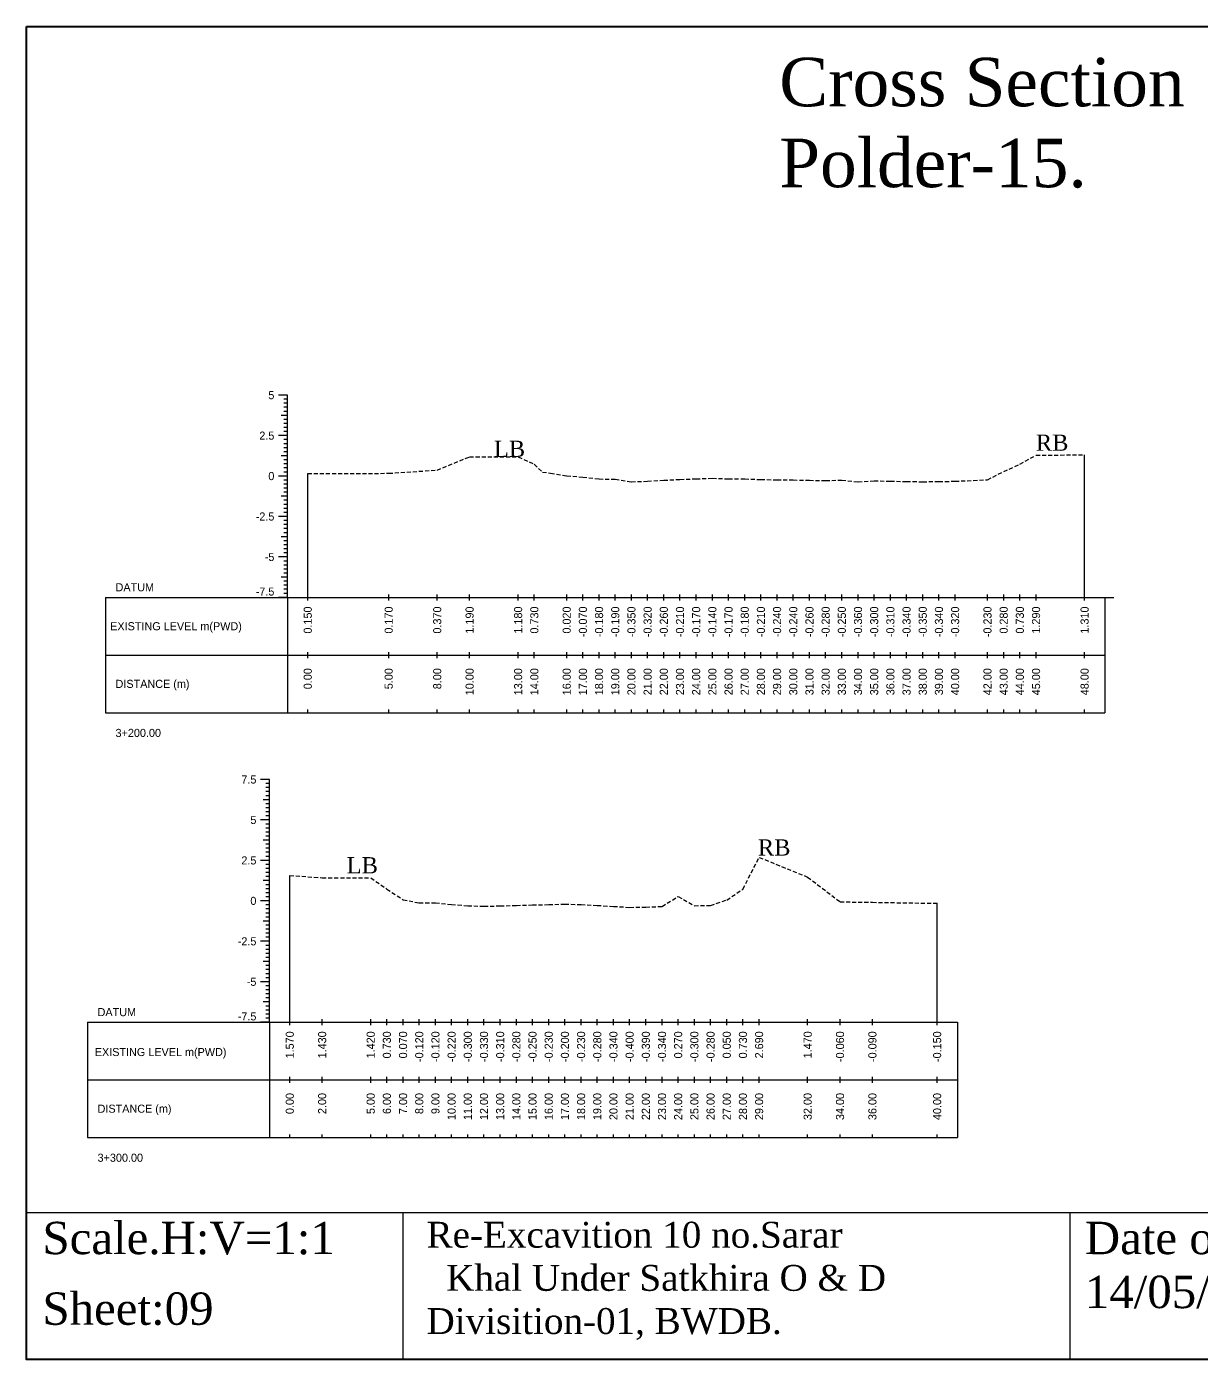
# Model space of a CAD drawing. Header units: inches. Extents: x 4752 to 6808, y -1487 to -426.
# Drawn here: x 6246.1 to 6318.7, y -1112.8 to -1030.5 of the extents above; entities that cross this region are included whole.
import ezdxf
from ezdxf.enums import TextEntityAlignment as Align

# ---------------------------------------------------------------- set-up
doc = ezdxf.new("R2010")
doc.units = ezdxf.units.IN
doc.header["$MEASUREMENT"] = 0
doc.linetypes.add('HIDDEN', pattern=[0.375, 0.25, -0.125])
doc.layers.add('CS_Drawing', color=7, linetype='Continuous')
doc.layers.add('GL', color=3, linetype='HIDDEN')
doc.styles.add('romans', font='romans.shx')

msp = doc.modelspace()

# ---------------------------------------------------------------- linework, layer by layer
at = {"color": 4, "lineweight": 40}
msp.add_lwpolyline([(6246.082, -1030.475), (6396.423, -1030.475), (6396.423, -1112.844), (6246.082, -1112.844)], close=True, dxfattribs=at)
for points in [[(6246.082, -1103.767), (6396.423, -1103.767)], [(6246.082, -1103.767), (6246.082, -1112.844)], [(6269.33, -1103.767), (6269.33, -1112.844)], [(6310.532, -1103.767), (6310.532, -1112.844)]]:
    msp.add_lwpolyline(points)
at = {"layer": 'CS_Drawing'}
for p, q in [((6262.2, -1053.251), (6261.637, -1053.251)), ((6262.2, -1053.251), (6261.806, -1053.251)), ((6262.2, -1053.251), (6261.975, -1053.251)), ((6262.2, -1065.751), (6262.2, -1053.251)), ((6262.2, -1053.501), (6261.975, -1053.501)), ((6262.2, -1053.751), (6261.975, -1053.751)), ((6262.2, -1054.001), (6261.975, -1054.001)), ((6262.2, -1054.251), (6261.975, -1054.251)), ((6262.2, -1054.501), (6261.806, -1054.501)), ((6262.2, -1054.501), (6261.975, -1054.501)), ((6262.2, -1054.751), (6261.975, -1054.751)), ((6262.2, -1055.001), (6261.975, -1055.001)), ((6262.2, -1055.751), (6261.637, -1055.751)), ((6262.2, -1055.751), (6261.806, -1055.751)), ((6262.2, -1055.251), (6261.975, -1055.251)), ((6262.2, -1055.501), (6261.975, -1055.501)), ((6262.2, -1055.751), (6261.975, -1055.751)), ((6262.2, -1056.001), (6261.975, -1056.001)), ((6262.2, -1056.251), (6261.975, -1056.251)), ((6262.2, -1056.501), (6261.975, -1056.501)), ((6262.2, -1056.751), (6261.975, -1056.751)), ((6262.2, -1057.001), (6261.806, -1057.001)), ((6262.2, -1057.001), (6261.975, -1057.001)), ((6262.2, -1057.251), (6261.975, -1057.251)), ((6262.2, -1057.501), (6261.975, -1057.501)), ((6311.45, -1065.751), (6311.45, -1056.941)), ((6262.2, -1058.251), (6261.637, -1058.251)), ((6262.2, -1058.251), (6261.806, -1058.251)), ((6262.2, -1057.751), (6261.975, -1057.751)), ((6262.2, -1058.001), (6261.975, -1058.001)), ((6262.2, -1058.251), (6261.975, -1058.251)), ((6263.45, -1065.751), (6263.45, -1058.101)), ((6262.2, -1058.501), (6261.975, -1058.501)), ((6262.2, -1058.751), (6261.975, -1058.751)), ((6262.2, -1059.001), (6261.975, -1059.001)), ((6262.2, -1059.251), (6261.975, -1059.251)), ((6262.2, -1059.501), (6261.806, -1059.501)), ((6262.2, -1059.501), (6261.975, -1059.501)), ((6262.2, -1059.751), (6261.975, -1059.751)), ((6262.2, -1060.001), (6261.975, -1060.001)), ((6262.2, -1060.751), (6261.637, -1060.751)), ((6262.2, -1060.751), (6261.806, -1060.751)), ((6262.2, -1060.251), (6261.975, -1060.251)), ((6262.2, -1060.501), (6261.975, -1060.501)), ((6262.2, -1060.751), (6261.975, -1060.751)), ((6262.2, -1061.001), (6261.975, -1061.001)), ((6262.2, -1061.251), (6261.975, -1061.251)), ((6262.2, -1061.501), (6261.975, -1061.501)), ((6262.2, -1062.001), (6261.806, -1062.001)), ((6262.2, -1061.751), (6261.975, -1061.751)), ((6262.2, -1062.001), (6261.975, -1062.001)), ((6262.2, -1062.251), (6261.975, -1062.251)), ((6262.2, -1062.501), (6261.975, -1062.501)), ((6262.2, -1063.251), (6261.637, -1063.251)), ((6262.2, -1063.251), (6261.806, -1063.251)), ((6262.2, -1062.751), (6261.975, -1062.751)), ((6262.2, -1063.001), (6261.975, -1063.001)), ((6262.2, -1063.251), (6261.975, -1063.251)), ((6262.2, -1063.501), (6261.975, -1063.501)), ((6262.2, -1063.751), (6261.975, -1063.751)), ((6262.2, -1064.001), (6261.975, -1064.001)), ((6262.2, -1064.501), (6261.806, -1064.501)), ((6262.2, -1064.251), (6261.975, -1064.251)), ((6262.2, -1064.501), (6261.975, -1064.501)), ((6262.2, -1064.751), (6261.975, -1064.751)), ((6262.2, -1065.001), (6261.975, -1065.001)), ((6250.95, -1065.751), (6262.2, -1065.751)), ((6250.95, -1065.751), (6250.95, -1072.876)), ((6262.2, -1065.751), (6261.637, -1065.751)), ((6262.2, -1065.751), (6261.806, -1065.751)), ((6262.2, -1065.251), (6261.975, -1065.251)), ((6262.2, -1065.501), (6261.975, -1065.501)), ((6262.2, -1065.751), (6261.975, -1065.751)), ((6262.2, -1065.751), (6312.7, -1065.751)), ((6262.2, -1065.751), (6262.2, -1072.876)), ((6263.45, -1065.939), (6263.45, -1065.564)), ((6268.45, -1065.939), (6268.45, -1065.564)), ((6271.45, -1065.939), (6271.45, -1065.564)), ((6273.45, -1065.939), (6273.45, -1065.564)), ((6276.45, -1065.939), (6276.45, -1065.564)), ((6277.45, -1065.939), (6277.45, -1065.564)), ((6279.45, -1065.939), (6279.45, -1065.564)), ((6280.45, -1065.939), (6280.45, -1065.564)), ((6281.45, -1065.939), (6281.45, -1065.564)), ((6282.45, -1065.939), (6282.45, -1065.564)), ((6283.45, -1065.939), (6283.45, -1065.564)), ((6284.45, -1065.939), (6284.45, -1065.564)), ((6285.45, -1065.939), (6285.45, -1065.564)), ((6286.45, -1065.939), (6286.45, -1065.564)), ((6287.45, -1065.939), (6287.45, -1065.564)), ((6288.45, -1065.939), (6288.45, -1065.564)), ((6289.45, -1065.939), (6289.45, -1065.564)), ((6290.45, -1065.939), (6290.45, -1065.564)), ((6291.45, -1065.939), (6291.45, -1065.564)), ((6292.45, -1065.939), (6292.45, -1065.564)), ((6293.45, -1065.939), (6293.45, -1065.564)), ((6294.45, -1065.939), (6294.45, -1065.564)), ((6295.45, -1065.939), (6295.45, -1065.564)), ((6296.45, -1065.939), (6296.45, -1065.564)), ((6297.45, -1065.939), (6297.45, -1065.564)), ((6298.45, -1065.939), (6298.45, -1065.564)), ((6299.45, -1065.939), (6299.45, -1065.564)), ((6300.45, -1065.939), (6300.45, -1065.564)), ((6301.45, -1065.939), (6301.45, -1065.564)), ((6302.45, -1065.939), (6302.45, -1065.564)), ((6303.45, -1065.939), (6303.45, -1065.564)), ((6305.45, -1065.939), (6305.45, -1065.564)), ((6306.45, -1065.939), (6306.45, -1065.564)), ((6307.45, -1065.939), (6307.45, -1065.564)), ((6308.45, -1065.939), (6308.45, -1065.564)), ((6311.45, -1065.939), (6311.45, -1065.564)), ((6312.7, -1065.751), (6313.262, -1065.751)), ((6312.7, -1065.751), (6313.094, -1065.751)), ((6312.7, -1065.751), (6312.925, -1065.751)), ((6312.7, -1065.751), (6312.7, -1072.876)), ((6263.45, -1069.501), (6263.45, -1069.126)), ((6268.45, -1069.501), (6268.45, -1069.126)), ((6271.45, -1069.501), (6271.45, -1069.126)), ((6273.45, -1069.501), (6273.45, -1069.126)), ((6276.45, -1069.501), (6276.45, -1069.126)), ((6277.45, -1069.501), (6277.45, -1069.126)), ((6279.45, -1069.501), (6279.45, -1069.126)), ((6280.45, -1069.501), (6280.45, -1069.126)), ((6281.45, -1069.501), (6281.45, -1069.126)), ((6282.45, -1069.501), (6282.45, -1069.126)), ((6283.45, -1069.501), (6283.45, -1069.126)), ((6284.45, -1069.501), (6284.45, -1069.126)), ((6285.45, -1069.501), (6285.45, -1069.126)), ((6286.45, -1069.501), (6286.45, -1069.126)), ((6287.45, -1069.501), (6287.45, -1069.126)), ((6288.45, -1069.501), (6288.45, -1069.126)), ((6289.45, -1069.501), (6289.45, -1069.126)), ((6290.45, -1069.501), (6290.45, -1069.126)), ((6291.45, -1069.501), (6291.45, -1069.126)), ((6292.45, -1069.501), (6292.45, -1069.126)), ((6293.45, -1069.501), (6293.45, -1069.126)), ((6294.45, -1069.501), (6294.45, -1069.126)), ((6295.45, -1069.501), (6295.45, -1069.126)), ((6296.45, -1069.501), (6296.45, -1069.126)), ((6297.45, -1069.501), (6297.45, -1069.126)), ((6298.45, -1069.501), (6298.45, -1069.126)), ((6299.45, -1069.501), (6299.45, -1069.126)), ((6300.45, -1069.501), (6300.45, -1069.126)), ((6301.45, -1069.501), (6301.45, -1069.126)), ((6302.45, -1069.501), (6302.45, -1069.126)), ((6303.45, -1069.501), (6303.45, -1069.126)), ((6305.45, -1069.501), (6305.45, -1069.126)), ((6306.45, -1069.501), (6306.45, -1069.126)), ((6307.45, -1069.501), (6307.45, -1069.126)), ((6308.45, -1069.501), (6308.45, -1069.126)), ((6311.45, -1069.501), (6311.45, -1069.126)), ((6250.95, -1069.314), (6262.2, -1069.314)), ((6262.2, -1069.314), (6312.7, -1069.314)), ((6262.2, -1069.314), (6312.7, -1069.314)), ((6250.95, -1072.876), (6262.2, -1072.876)), ((6262.2, -1072.876), (6312.7, -1072.876)), ((6263.45, -1072.876), (6263.45, -1072.689)), ((6268.45, -1072.876), (6268.45, -1072.689)), ((6271.45, -1072.876), (6271.45, -1072.689)), ((6273.45, -1072.876), (6273.45, -1072.689)), ((6276.45, -1072.876), (6276.45, -1072.689)), ((6277.45, -1072.876), (6277.45, -1072.689)), ((6279.45, -1072.876), (6279.45, -1072.689)), ((6280.45, -1072.876), (6280.45, -1072.689)), ((6281.45, -1072.876), (6281.45, -1072.689)), ((6282.45, -1072.876), (6282.45, -1072.689)), ((6283.45, -1072.876), (6283.45, -1072.689)), ((6284.45, -1072.876), (6284.45, -1072.689)), ((6285.45, -1072.876), (6285.45, -1072.689)), ((6286.45, -1072.876), (6286.45, -1072.689)), ((6287.45, -1072.876), (6287.45, -1072.689)), ((6288.45, -1072.876), (6288.45, -1072.689)), ((6289.45, -1072.876), (6289.45, -1072.689)), ((6290.45, -1072.876), (6290.45, -1072.689)), ((6291.45, -1072.876), (6291.45, -1072.689)), ((6292.45, -1072.876), (6292.45, -1072.689)), ((6293.45, -1072.876), (6293.45, -1072.689)), ((6294.45, -1072.876), (6294.45, -1072.689)), ((6295.45, -1072.876), (6295.45, -1072.689)), ((6296.45, -1072.876), (6296.45, -1072.689)), ((6297.45, -1072.876), (6297.45, -1072.689)), ((6298.45, -1072.876), (6298.45, -1072.689)), ((6299.45, -1072.876), (6299.45, -1072.689)), ((6300.45, -1072.876), (6300.45, -1072.689)), ((6301.45, -1072.876), (6301.45, -1072.689)), ((6302.45, -1072.876), (6302.45, -1072.689)), ((6303.45, -1072.876), (6303.45, -1072.689)), ((6305.45, -1072.876), (6305.45, -1072.689)), ((6306.45, -1072.876), (6306.45, -1072.689)), ((6307.45, -1072.876), (6307.45, -1072.689)), ((6308.45, -1072.876), (6308.45, -1072.689)), ((6311.45, -1072.876), (6311.45, -1072.689)), ((6261.089, -1077.007), (6260.527, -1077.007)), ((6261.089, -1077.007), (6260.695, -1077.007)), ((6261.089, -1077.007), (6260.864, -1077.007)), ((6261.089, -1077.257), (6260.864, -1077.257)), ((6261.089, -1092.007), (6261.089, -1077.007)), ((6261.089, -1077.507), (6260.864, -1077.507)), ((6261.089, -1077.757), (6260.864, -1077.757)), ((6261.089, -1078.007), (6260.864, -1078.007)), ((6261.089, -1078.257), (6260.695, -1078.257)), ((6261.089, -1078.257), (6260.864, -1078.257)), ((6261.089, -1078.507), (6260.864, -1078.507)), ((6261.089, -1078.757), (6260.864, -1078.757)), ((6261.089, -1079.007), (6260.864, -1079.007)), ((6261.089, -1079.507), (6260.527, -1079.507)), ((6261.089, -1079.507), (6260.695, -1079.507)), ((6261.089, -1079.257), (6260.864, -1079.257)), ((6261.089, -1079.507), (6260.864, -1079.507)), ((6261.089, -1079.757), (6260.864, -1079.757)), ((6261.089, -1080.007), (6260.864, -1080.007)), ((6261.089, -1080.257), (6260.864, -1080.257)), ((6261.089, -1080.507), (6260.864, -1080.507)), ((6261.089, -1080.757), (6260.695, -1080.757)), ((6261.089, -1080.757), (6260.864, -1080.757)), ((6261.089, -1081.007), (6260.864, -1081.007)), ((6261.089, -1081.257), (6260.864, -1081.257)), ((6261.089, -1082.007), (6260.527, -1082.007)), ((6261.089, -1082.007), (6260.695, -1082.007)), ((6261.089, -1081.507), (6260.864, -1081.507)), ((6261.089, -1081.757), (6260.864, -1081.757)), ((6261.089, -1082.007), (6260.864, -1082.007)), ((6261.089, -1082.257), (6260.864, -1082.257)), ((6261.089, -1082.507), (6260.864, -1082.507)), ((6261.089, -1082.757), (6260.864, -1082.757)), ((6261.089, -1083.007), (6260.864, -1083.007)), ((6262.339, -1092.007), (6262.339, -1082.937)), ((6261.089, -1083.257), (6260.695, -1083.257)), ((6261.089, -1083.257), (6260.864, -1083.257)), ((6261.089, -1083.507), (6260.864, -1083.507)), ((6261.089, -1083.757), (6260.864, -1083.757)), ((6261.089, -1084.507), (6260.527, -1084.507)), ((6261.089, -1084.507), (6260.695, -1084.507)), ((6261.089, -1084.007), (6260.864, -1084.007)), ((6261.089, -1084.257), (6260.864, -1084.257)), ((6261.089, -1084.507), (6260.864, -1084.507)), ((6261.089, -1084.757), (6260.864, -1084.757)), ((6302.339, -1092.007), (6302.339, -1084.657)), ((6261.089, -1085.007), (6260.864, -1085.007)), ((6261.089, -1085.257), (6260.864, -1085.257)), ((6261.089, -1085.507), (6260.864, -1085.507)), ((6261.089, -1085.757), (6260.695, -1085.757)), ((6261.089, -1085.757), (6260.864, -1085.757)), ((6261.089, -1086.007), (6260.864, -1086.007)), ((6261.089, -1086.257), (6260.864, -1086.257)), ((6261.089, -1087.007), (6260.527, -1087.007)), ((6261.089, -1087.007), (6260.695, -1087.007)), ((6261.089, -1086.507), (6260.864, -1086.507)), ((6261.089, -1086.757), (6260.864, -1086.757)), ((6261.089, -1087.007), (6260.864, -1087.007)), ((6261.089, -1087.257), (6260.864, -1087.257)), ((6261.089, -1087.507), (6260.864, -1087.507)), ((6261.089, -1087.757), (6260.864, -1087.757)), ((6261.089, -1088.007), (6260.864, -1088.007)), ((6261.089, -1088.257), (6260.695, -1088.257)), ((6261.089, -1088.257), (6260.864, -1088.257)), ((6261.089, -1088.507), (6260.864, -1088.507)), ((6261.089, -1088.757), (6260.864, -1088.757)), ((6261.089, -1089.507), (6260.527, -1089.507)), ((6261.089, -1089.507), (6260.695, -1089.507)), ((6261.089, -1089.007), (6260.864, -1089.007)), ((6261.089, -1089.257), (6260.864, -1089.257)), ((6261.089, -1089.507), (6260.864, -1089.507)), ((6261.089, -1089.757), (6260.864, -1089.757)), ((6261.089, -1090.007), (6260.864, -1090.007)), ((6261.089, -1090.257), (6260.864, -1090.257)), ((6261.089, -1090.507), (6260.864, -1090.507)), ((6261.089, -1090.757), (6260.695, -1090.757)), ((6261.089, -1090.757), (6260.864, -1090.757)), ((6261.089, -1091.007), (6260.864, -1091.007)), ((6261.089, -1091.257), (6260.864, -1091.257)), ((6249.839, -1092.007), (6261.089, -1092.007)), ((6249.839, -1092.007), (6249.839, -1099.132)), ((6261.089, -1092.007), (6260.527, -1092.007)), ((6261.089, -1092.007), (6260.695, -1092.007)), ((6261.089, -1091.507), (6260.864, -1091.507)), ((6261.089, -1091.757), (6260.864, -1091.757)), ((6261.089, -1092.007), (6260.864, -1092.007)), ((6261.089, -1092.007), (6303.589, -1092.007)), ((6261.089, -1092.007), (6261.089, -1099.132)), ((6262.339, -1092.195), (6262.339, -1091.82)), ((6264.339, -1092.195), (6264.339, -1091.82)), ((6267.339, -1092.195), (6267.339, -1091.82)), ((6268.339, -1092.195), (6268.339, -1091.82)), ((6269.339, -1092.195), (6269.339, -1091.82)), ((6270.339, -1092.195), (6270.339, -1091.82)), ((6271.339, -1092.195), (6271.339, -1091.82)), ((6272.339, -1092.195), (6272.339, -1091.82)), ((6273.339, -1092.195), (6273.339, -1091.82)), ((6274.339, -1092.195), (6274.339, -1091.82)), ((6275.339, -1092.195), (6275.339, -1091.82)), ((6276.339, -1092.195), (6276.339, -1091.82)), ((6277.339, -1092.195), (6277.339, -1091.82)), ((6278.339, -1092.195), (6278.339, -1091.82)), ((6279.339, -1092.195), (6279.339, -1091.82)), ((6280.339, -1092.195), (6280.339, -1091.82)), ((6281.339, -1092.195), (6281.339, -1091.82)), ((6282.339, -1092.195), (6282.339, -1091.82)), ((6283.339, -1092.195), (6283.339, -1091.82)), ((6284.339, -1092.195), (6284.339, -1091.82)), ((6285.339, -1092.195), (6285.339, -1091.82)), ((6286.339, -1092.195), (6286.339, -1091.82)), ((6287.339, -1092.195), (6287.339, -1091.82)), ((6288.339, -1092.195), (6288.339, -1091.82)), ((6289.339, -1092.195), (6289.339, -1091.82)), ((6290.339, -1092.195), (6290.339, -1091.82)), ((6291.339, -1092.195), (6291.339, -1091.82)), ((6294.339, -1092.195), (6294.339, -1091.82)), ((6296.339, -1092.195), (6296.339, -1091.82)), ((6298.339, -1092.195), (6298.339, -1091.82)), ((6302.339, -1092.195), (6302.339, -1091.82)), ((6303.589, -1092.007), (6303.589, -1099.132)), ((6262.339, -1095.757), (6262.339, -1095.382)), ((6264.339, -1095.757), (6264.339, -1095.382)), ((6267.339, -1095.757), (6267.339, -1095.382)), ((6268.339, -1095.757), (6268.339, -1095.382)), ((6269.339, -1095.757), (6269.339, -1095.382)), ((6270.339, -1095.757), (6270.339, -1095.382)), ((6271.339, -1095.757), (6271.339, -1095.382)), ((6272.339, -1095.757), (6272.339, -1095.382)), ((6273.339, -1095.757), (6273.339, -1095.382)), ((6274.339, -1095.757), (6274.339, -1095.382)), ((6275.339, -1095.757), (6275.339, -1095.382)), ((6276.339, -1095.757), (6276.339, -1095.382)), ((6277.339, -1095.757), (6277.339, -1095.382)), ((6278.339, -1095.757), (6278.339, -1095.382)), ((6279.339, -1095.757), (6279.339, -1095.382)), ((6280.339, -1095.757), (6280.339, -1095.382)), ((6281.339, -1095.757), (6281.339, -1095.382)), ((6282.339, -1095.757), (6282.339, -1095.382)), ((6283.339, -1095.757), (6283.339, -1095.382)), ((6284.339, -1095.757), (6284.339, -1095.382)), ((6285.339, -1095.757), (6285.339, -1095.382)), ((6286.339, -1095.757), (6286.339, -1095.382)), ((6287.339, -1095.757), (6287.339, -1095.382)), ((6288.339, -1095.757), (6288.339, -1095.382)), ((6289.339, -1095.757), (6289.339, -1095.382)), ((6290.339, -1095.757), (6290.339, -1095.382)), ((6291.339, -1095.757), (6291.339, -1095.382)), ((6294.339, -1095.757), (6294.339, -1095.382)), ((6296.339, -1095.757), (6296.339, -1095.382)), ((6298.339, -1095.757), (6298.339, -1095.382)), ((6302.339, -1095.757), (6302.339, -1095.382)), ((6249.839, -1095.57), (6261.089, -1095.57)), ((6261.089, -1095.57), (6303.589, -1095.57)), ((6261.089, -1095.57), (6303.589, -1095.57)), ((6249.839, -1099.132), (6261.089, -1099.132)), ((6261.089, -1099.132), (6303.589, -1099.132)), ((6262.339, -1099.132), (6262.339, -1098.945)), ((6264.339, -1099.132), (6264.339, -1098.945)), ((6267.339, -1099.132), (6267.339, -1098.945)), ((6268.339, -1099.132), (6268.339, -1098.945)), ((6269.339, -1099.132), (6269.339, -1098.945)), ((6270.339, -1099.132), (6270.339, -1098.945)), ((6271.339, -1099.132), (6271.339, -1098.945)), ((6272.339, -1099.132), (6272.339, -1098.945)), ((6273.339, -1099.132), (6273.339, -1098.945)), ((6274.339, -1099.132), (6274.339, -1098.945)), ((6275.339, -1099.132), (6275.339, -1098.945)), ((6276.339, -1099.132), (6276.339, -1098.945)), ((6277.339, -1099.132), (6277.339, -1098.945)), ((6278.339, -1099.132), (6278.339, -1098.945)), ((6279.339, -1099.132), (6279.339, -1098.945)), ((6280.339, -1099.132), (6280.339, -1098.945)), ((6281.339, -1099.132), (6281.339, -1098.945)), ((6282.339, -1099.132), (6282.339, -1098.945)), ((6283.339, -1099.132), (6283.339, -1098.945)), ((6284.339, -1099.132), (6284.339, -1098.945)), ((6285.339, -1099.132), (6285.339, -1098.945)), ((6286.339, -1099.132), (6286.339, -1098.945)), ((6287.339, -1099.132), (6287.339, -1098.945)), ((6288.339, -1099.132), (6288.339, -1098.945)), ((6289.339, -1099.132), (6289.339, -1098.945)), ((6290.339, -1099.132), (6290.339, -1098.945)), ((6291.339, -1099.132), (6291.339, -1098.945)), ((6294.339, -1099.132), (6294.339, -1098.945)), ((6296.339, -1099.132), (6296.339, -1098.945)), ((6298.339, -1099.132), (6298.339, -1098.945)), ((6302.339, -1099.132), (6302.339, -1098.945))]:
    msp.add_line(p, q, dxfattribs=at)
at = {"layer": 'GL'}
for points in [[(6263.45, -1058.101), (6268.45, -1058.081), (6271.45, -1057.881), (6273.45, -1057.061), (6276.45, -1057.071), (6277.45, -1057.521), (6277.95, -1058.011), (6278.45, -1058.071), (6279.45, -1058.231), (6280.45, -1058.321), (6281.45, -1058.431), (6282.45, -1058.441), (6283.45, -1058.601), (6284.45, -1058.571), (6285.45, -1058.511), (6286.45, -1058.461), (6287.45, -1058.421), (6288.45, -1058.391), (6289.45, -1058.421), (6290.45, -1058.431), (6291.45, -1058.461), (6292.45, -1058.491), (6293.45, -1058.491), (6294.45, -1058.511), (6295.45, -1058.531), (6296.45, -1058.501), (6297.45, -1058.611), (6298.45, -1058.551), (6299.45, -1058.561), (6300.45, -1058.591), (6301.45, -1058.601), (6302.45, -1058.591), (6303.45, -1058.571), (6305.45, -1058.481), (6306.45, -1057.971), (6307.45, -1057.521), (6308.45, -1056.961), (6311.45, -1056.941)], [(6262.339, -1082.937), (6264.339, -1083.077), (6267.339, -1083.087), (6268.339, -1083.777), (6269.339, -1084.437), (6270.339, -1084.627), (6271.339, -1084.627), (6272.339, -1084.727), (6273.339, -1084.807), (6274.339, -1084.837), (6275.339, -1084.817), (6276.339, -1084.787), (6277.339, -1084.757), (6278.339, -1084.737), (6279.339, -1084.707), (6280.339, -1084.737), (6281.339, -1084.787), (6282.339, -1084.847), (6283.339, -1084.907), (6284.339, -1084.897), (6285.339, -1084.847), (6286.339, -1084.237), (6287.339, -1084.807), (6288.339, -1084.787), (6289.339, -1084.457), (6290.339, -1083.777), (6291.339, -1081.817), (6294.339, -1083.037), (6296.339, -1084.567), (6298.339, -1084.597), (6302.339, -1084.657)]]:
    msp.add_lwpolyline(points, dxfattribs=at)

# ---------------------------------------------------------------- texts
at = {"attachment_point": 1, "style": 'romans'}
for s, insert, char_height, width in [('{\\fTimes New Roman|b0|i0|c0|p18;Cross Section Survey of 10 no.Sarar Khal Polder-15.}', (6292.584, -1032.395), 3, 75.73588), ('\\pi-1,l1;{\\fTimes New Roman|b0|i0|c0|p18;RB}', (6308.436, -1055.688), 1, 325.84704), ('{\\fTimes New Roman|b0|i0|c0|p18;LB}', (6274.95, -1056.066), 1, 325.84704), ('\\pi-1,l1;{\\fTimes New Roman|b0|i0|c0|p18;RB}', (6291.261, -1080.707), 1, 325.84704), ('{\\fTimes New Roman|b0|i0|c0|p18;LB}', (6265.857, -1081.805), 1, 325.84704), ('{\\fTimes New Roman|b0|i0|c0|p18;Scale.H:V=1:1}', (6247.059, -1104.342), 2, 22.27076), ('{\\fTimes New Roman|b0|i0|c0|p18;Re-Excavition 10 no.Sarar\\P  Khal Under Satkhira O & D    Divisition-01, BWDB.}', (6270.79, -1104.342), 1.6, 38.84047), ('{\\fTimes New Roman|b0|i0|c0|p18;Date of Survey: 14/05/2023}', (6311.465, -1104.342), 2, 22.27076), ('{\\fTimes New Roman|b0|i0|c0|p18;Sheet:09}', (6247.059, -1108.708), 2, 38.84047)]:
    msp.add_mtext(s, dxfattribs=dict(at, insert=insert, char_height=char_height, width=width))
at = {"layer": 'CS_Drawing'}
for s, p in [('5', (6261.387, -1053.251)), ('2.5', (6261.387, -1055.751)), ('0', (6261.387, -1058.251)), ('-2.5', (6261.387, -1060.751)), ('-5', (6261.387, -1063.251)), ('7.5', (6260.277, -1077.007)), ('5', (6260.277, -1079.507)), ('2.5', (6260.277, -1082.007)), ('0', (6260.277, -1084.507)), ('-2.5', (6260.277, -1087.007)), ('-5', (6260.277, -1089.507))]:
    msp.add_text(s, height=0.5, dxfattribs=at).set_placement(p, align=Align.MIDDLE_RIGHT)
for s, p in [('DATUM', (6251.575, -1065.126)), ('EXISTING LEVEL m(PWD)', (6251.242, -1067.533)), ('DISTANCE (m)', (6251.575, -1071.095)), ('3+200.00', (6251.575, -1074.126)), ('DATUM', (6250.464, -1091.382)), ('EXISTING LEVEL m(PWD)', (6250.291, -1093.85)), ('DISTANCE (m)', (6250.464, -1097.351)), ('3+300.00', (6250.464, -1100.382))]:
    msp.add_text(s, height=0.5, dxfattribs=at).set_placement(p, align=Align.MIDDLE_LEFT)
for p in [(6261.387, -1065.639), (6260.277, -1091.895)]:
    msp.add_text('-7.5', height=0.5, dxfattribs=at).set_placement(p, align=Align.RIGHT)
for s, p in [('0.150', (6263.45, -1066.314)), ('0.170', (6268.45, -1066.314)), ('0.370', (6271.45, -1066.314)), ('1.190', (6273.45, -1066.314)), ('1.180', (6276.45, -1066.314)), ('0.730', (6277.45, -1066.314)), ('0.020', (6279.45, -1066.314)), ('-0.070', (6280.45, -1066.314)), ('-0.180', (6281.45, -1066.314)), ('-0.190', (6282.45, -1066.314)), ('-0.350', (6283.45, -1066.314)), ('-0.320', (6284.45, -1066.314)), ('-0.260', (6285.45, -1066.314)), ('-0.210', (6286.45, -1066.314)), ('-0.170', (6287.45, -1066.314)), ('-0.140', (6288.45, -1066.314)), ('-0.170', (6289.45, -1066.314)), ('-0.180', (6290.45, -1066.314)), ('-0.210', (6291.45, -1066.314)), ('-0.240', (6292.45, -1066.314)), ('-0.240', (6293.45, -1066.314)), ('-0.260', (6294.45, -1066.314)), ('-0.280', (6295.45, -1066.314)), ('-0.250', (6296.45, -1066.314)), ('-0.360', (6297.45, -1066.314)), ('-0.300', (6298.45, -1066.314)), ('-0.310', (6299.45, -1066.314)), ('-0.340', (6300.45, -1066.314)), ('-0.350', (6301.45, -1066.314)), ('-0.340', (6302.45, -1066.314)), ('-0.320', (6303.45, -1066.314)), ('-0.230', (6305.45, -1066.314)), ('0.280', (6306.45, -1066.314)), ('0.730', (6307.45, -1066.314)), ('1.290', (6308.45, -1066.314)), ('1.310', (6311.45, -1066.314)), ('0.00', (6263.45, -1070.126)), ('5.00', (6268.45, -1070.126)), ('8.00', (6271.45, -1070.126)), ('10.00', (6273.45, -1070.126)), ('13.00', (6276.45, -1070.126)), ('14.00', (6277.45, -1070.126)), ('16.00', (6279.45, -1070.126)), ('17.00', (6280.45, -1070.126)), ('18.00', (6281.45, -1070.126)), ('19.00', (6282.45, -1070.126)), ('20.00', (6283.45, -1070.126)), ('21.00', (6284.45, -1070.126)), ('22.00', (6285.45, -1070.126)), ('23.00', (6286.45, -1070.126)), ('24.00', (6287.45, -1070.126)), ('25.00', (6288.45, -1070.126)), ('26.00', (6289.45, -1070.126)), ('27.00', (6290.45, -1070.126)), ('28.00', (6291.45, -1070.126)), ('29.00', (6292.45, -1070.126)), ('30.00', (6293.45, -1070.126)), ('31.00', (6294.45, -1070.126)), ('32.00', (6295.45, -1070.126)), ('33.00', (6296.45, -1070.126)), ('34.00', (6297.45, -1070.126)), ('35.00', (6298.45, -1070.126)), ('36.00', (6299.45, -1070.126)), ('37.00', (6300.45, -1070.126)), ('38.00', (6301.45, -1070.126)), ('39.00', (6302.45, -1070.126)), ('40.00', (6303.45, -1070.126)), ('42.00', (6305.45, -1070.126)), ('43.00', (6306.45, -1070.126)), ('44.00', (6307.45, -1070.126)), ('45.00', (6308.45, -1070.126)), ('48.00', (6311.45, -1070.126)), ('1.570', (6262.339, -1092.57)), ('1.430', (6264.339, -1092.57)), ('1.420', (6267.339, -1092.57)), ('0.730', (6268.339, -1092.57)), ('0.070', (6269.339, -1092.57)), ('-0.120', (6270.339, -1092.57)), ('-0.120', (6271.339, -1092.57)), ('-0.220', (6272.339, -1092.57)), ('-0.300', (6273.339, -1092.57)), ('-0.330', (6274.339, -1092.57)), ('-0.310', (6275.339, -1092.57)), ('-0.280', (6276.339, -1092.57)), ('-0.250', (6277.339, -1092.57)), ('-0.230', (6278.339, -1092.57)), ('-0.200', (6279.339, -1092.57)), ('-0.230', (6280.339, -1092.57)), ('-0.280', (6281.339, -1092.57)), ('-0.340', (6282.339, -1092.57)), ('-0.400', (6283.339, -1092.57)), ('-0.390', (6284.339, -1092.57)), ('-0.340', (6285.339, -1092.57)), ('0.270', (6286.339, -1092.57)), ('-0.300', (6287.339, -1092.57)), ('-0.280', (6288.339, -1092.57)), ('0.050', (6289.339, -1092.57)), ('0.730', (6290.339, -1092.57)), ('2.690', (6291.339, -1092.57)), ('1.470', (6294.339, -1092.57)), ('-0.060', (6296.339, -1092.57)), ('-0.090', (6298.339, -1092.57)), ('-0.150', (6302.339, -1092.57)), ('0.00', (6262.339, -1096.382)), ('2.00', (6264.339, -1096.382)), ('5.00', (6267.339, -1096.382)), ('6.00', (6268.339, -1096.382)), ('7.00', (6269.339, -1096.382)), ('8.00', (6270.339, -1096.382)), ('9.00', (6271.339, -1096.382)), ('10.00', (6272.339, -1096.382)), ('11.00', (6273.339, -1096.382)), ('12.00', (6274.339, -1096.382)), ('13.00', (6275.339, -1096.382)), ('14.00', (6276.339, -1096.382)), ('15.00', (6277.339, -1096.382)), ('16.00', (6278.339, -1096.382)), ('17.00', (6279.339, -1096.382)), ('18.00', (6280.339, -1096.382)), ('19.00', (6281.339, -1096.382)), ('20.00', (6282.339, -1096.382)), ('21.00', (6283.339, -1096.382)), ('22.00', (6284.339, -1096.382)), ('23.00', (6285.339, -1096.382)), ('24.00', (6286.339, -1096.382)), ('25.00', (6287.339, -1096.382)), ('26.00', (6288.339, -1096.382)), ('27.00', (6289.339, -1096.382)), ('28.00', (6290.339, -1096.382)), ('29.00', (6291.339, -1096.382)), ('32.00', (6294.339, -1096.382)), ('34.00', (6296.339, -1096.382)), ('36.00', (6298.339, -1096.382)), ('40.00', (6302.339, -1096.382))]:
    msp.add_text(s, height=0.5, rotation=90, dxfattribs=at).set_placement(p, align=Align.MIDDLE_RIGHT)

doc.saveas('drawing.dxf')
